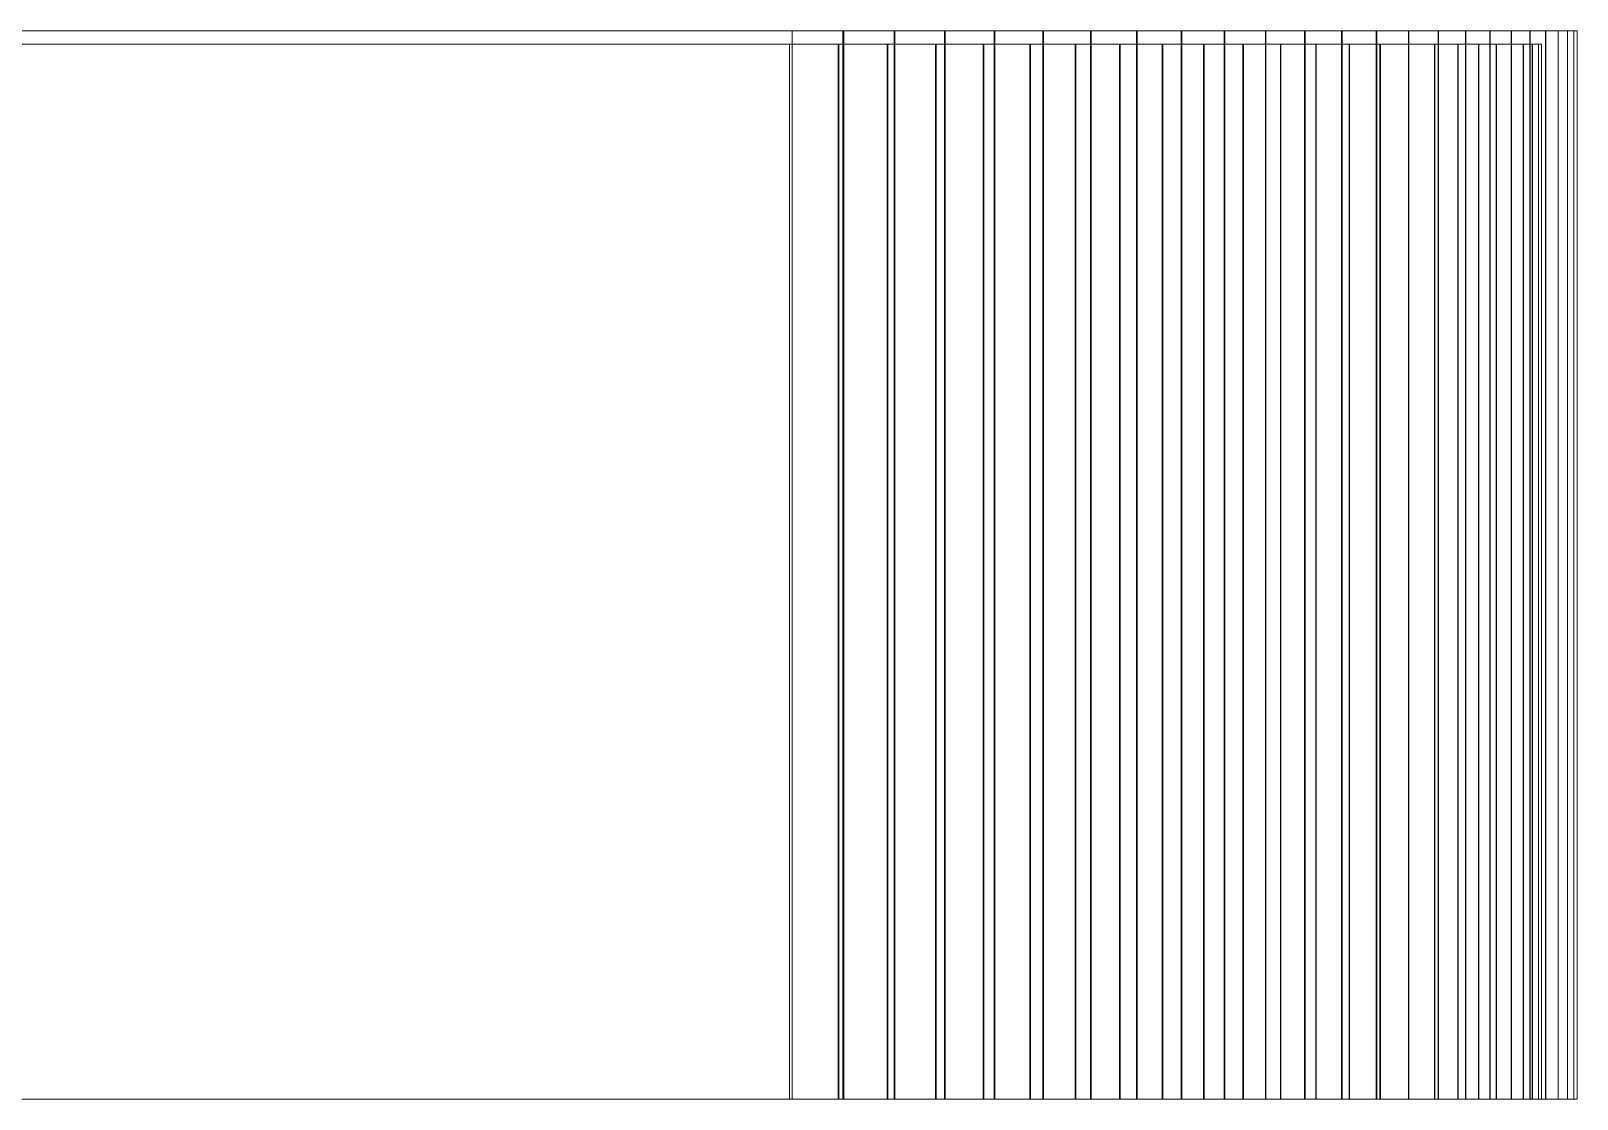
# Model space of a CAD drawing. Header units: millimetres. Extents: x -2500 to 58855, y -53268 to 6837.
# Drawn here: x 26940.8 to 27288.1, y -19970 to -19730 of the extents above; entities that cross this region are included whole.
import ezdxf

# ---------------------------------------------------------------- set-up
doc = ezdxf.new("R2010")
doc.units = ezdxf.units.MM
doc.layers.add('superior_briquetadora', color=7, linetype='Continuous', lineweight=0)

msp = doc.modelspace()

# ---------------------------------------------------------------- linework, layer by layer
at = {"layer": 'superior_briquetadora'}
for p, q in [((25354.68, -19730), (27111.791, -19730)), ((27123.191, -19730), (25376.879, -19730)), ((27111.791, -19730), (27123.358, -19730)), ((27111.791, -19970), (27111.791, -19730)), ((27134.665, -19730), (27123.191, -19730)), ((27123.191, -19970), (27123.191, -19730)), ((27123.358, -19730), (27134.83, -19730)), ((27123.358, -19970), (27123.358, -19730)), ((27146.003, -19730), (27134.665, -19730)), ((27134.665, -19970), (27134.665, -19730)), ((27134.83, -19730), (27146.166, -19730)), ((27134.83, -19970), (27134.83, -19730)), ((27157.161, -19730), (27146.003, -19730)), ((27146.003, -19970), (27146.003, -19730)), ((27146.166, -19730), (27157.321, -19730)), ((27146.166, -19970), (27146.166, -19730)), ((27168.099, -19730), (27157.161, -19730)), ((27157.161, -19970), (27157.161, -19730)), ((27157.321, -19730), (27168.255, -19730)), ((27157.321, -19970), (27157.321, -19730)), ((27178.775, -19730), (27168.099, -19730)), ((27168.099, -19970), (27168.099, -19730)), ((27168.255, -19730), (27178.927, -19730)), ((27168.255, -19970), (27168.255, -19730)), ((27189.149, -19730), (27178.775, -19730)), ((27178.775, -19970), (27178.775, -19730)), ((27178.927, -19730), (27189.296, -19730)), ((27178.927, -19970), (27178.927, -19730)), ((27199.182, -19730), (27189.149, -19730)), ((27189.149, -19970), (27189.149, -19730)), ((27189.296, -19730), (27199.325, -19730)), ((27189.296, -19970), (27189.296, -19730)), ((27208.837, -19730), (27199.182, -19730)), ((27199.182, -19970), (27199.182, -19730)), ((27199.325, -19730), (27208.974, -19730)), ((27199.325, -19970), (27199.325, -19730)), ((27218.078, -19730), (27208.837, -19730)), ((27208.837, -19970), (27208.837, -19730)), ((27208.974, -19730), (27218.208, -19730)), ((27208.974, -19970), (27208.974, -19730)), ((27226.869, -19730), (27218.078, -19730)), ((27218.078, -19970), (27218.078, -19730)), ((27218.208, -19730), (27226.993, -19730)), ((27218.208, -19970), (27218.208, -19730)), ((27235.179, -19730), (27226.869, -19730)), ((27226.869, -19970), (27226.869, -19730)), ((27226.993, -19730), (27235.296, -19730)), ((27226.993, -19970), (27226.993, -19730)), ((27242.976, -19730), (27235.179, -19730)), ((27235.179, -19970), (27235.179, -19730)), ((27235.296, -19730), (27243.085, -19730)), ((27235.296, -19970), (27235.296, -19730)), ((27250.23, -19730), (27242.976, -19730)), ((27242.976, -19970), (27242.976, -19730)), ((27243.085, -19730), (27250.331, -19730)), ((27243.085, -19970), (27243.085, -19730)), ((27256.915, -19730), (27250.23, -19730)), ((27250.23, -19970), (27250.23, -19730)), ((27250.331, -19730), (27257.008, -19730)), ((27250.331, -19970), (27250.331, -19730)), ((27263.006, -19730), (27256.915, -19730)), ((27256.915, -19970), (27256.915, -19730)), ((27257.008, -19730), (27263.089, -19730)), ((27257.008, -19970), (27257.008, -19730)), ((27268.479, -19730), (27263.006, -19730)), ((27263.006, -19970), (27263.006, -19730)), ((27263.089, -19730), (27268.554, -19730)), ((27263.089, -19970), (27263.089, -19730)), ((27273.314, -19730), (27268.479, -19730)), ((27268.479, -19970), (27268.479, -19730)), ((27268.554, -19730), (27273.38, -19730)), ((27268.554, -19970), (27268.554, -19730)), ((27277.494, -19730), (27273.314, -19730)), ((27273.314, -19970), (27273.314, -19730)), ((27273.38, -19730), (27277.55, -19730)), ((27273.38, -19970), (27273.38, -19730)), ((27281.002, -19730), (27277.494, -19730)), ((27277.494, -19970), (27277.494, -19730)), ((27277.55, -19730), (27281.048, -19730)), ((27277.55, -19970), (27277.55, -19730)), ((27283.826, -19730), (27281.002, -19730)), ((27281.002, -19970), (27281.002, -19730)), ((27281.048, -19730), (27283.861, -19730)), ((27281.048, -19970), (27281.048, -19730)), ((27285.954, -19730), (27283.826, -19730)), ((27283.826, -19970), (27283.826, -19730)), ((27283.861, -19730), (27285.979, -19730)), ((27283.861, -19970), (27283.861, -19730)), ((27287.379, -19730), (27285.954, -19730)), ((27285.954, -19970), (27285.954, -19730)), ((27285.979, -19730), (27287.394, -19730)), ((27285.979, -19970), (27285.979, -19730)), ((27288.095, -19730), (27287.379, -19730)), ((27287.379, -19970), (27287.379, -19730)), ((27287.394, -19730), (27288.1, -19730)), ((27287.394, -19970), (27287.394, -19730)), ((27288.1, -19970), (27288.1, -19730)), ((25354.107, -19733), (27111.218, -19733)), ((27122.138, -19733), (25375.827, -19733)), ((27111.218, -19970), (27111.218, -19733)), ((27111.218, -19733), (27122.298, -19733)), ((27122.138, -19970), (27122.138, -19733)), ((27133.129, -19733), (27122.138, -19733)), ((27122.298, -19970), (27122.298, -19733)), ((27122.298, -19733), (27133.288, -19733)), ((27143.989, -19733), (27133.129, -19733)), ((27133.129, -19970), (27133.129, -19733)), ((27133.288, -19970), (27133.288, -19733)), ((27133.288, -19733), (27144.146, -19733)), ((27154.678, -19733), (27143.989, -19733)), ((27143.989, -19970), (27143.989, -19733)), ((27144.146, -19970), (27144.146, -19733)), ((27144.146, -19733), (27154.831, -19733)), ((27165.155, -19733), (27154.678, -19733)), ((27154.678, -19970), (27154.678, -19733)), ((27154.831, -19970), (27154.831, -19733)), ((27154.831, -19733), (27165.305, -19733)), ((27175.381, -19733), (27165.155, -19733)), ((27165.155, -19970), (27165.155, -19733)), ((27165.305, -19970), (27165.305, -19733)), ((27165.305, -19733), (27175.528, -19733)), ((27185.319, -19733), (27175.381, -19733)), ((27175.381, -19970), (27175.381, -19733)), ((27175.528, -19970), (27175.528, -19733)), ((27175.528, -19733), (27185.46, -19733)), ((27194.93, -19733), (27185.319, -19733)), ((27185.319, -19970), (27185.319, -19733)), ((27185.46, -19970), (27185.46, -19733)), ((27185.46, -19733), (27195.066, -19733)), ((27204.178, -19733), (27194.93, -19733)), ((27194.93, -19970), (27194.93, -19733)), ((27195.066, -19970), (27195.066, -19733)), ((27195.066, -19733), (27204.309, -19733)), ((27213.03, -19733), (27204.178, -19733)), ((27204.178, -19970), (27204.178, -19733)), ((27204.309, -19970), (27204.309, -19733)), ((27204.309, -19733), (27213.155, -19733)), ((27221.451, -19733), (27213.03, -19733)), ((27213.03, -19970), (27213.03, -19733)), ((27213.155, -19970), (27213.155, -19733)), ((27213.155, -19733), (27221.57, -19733)), ((27229.411, -19733), (27221.451, -19733)), ((27221.451, -19970), (27221.451, -19733)), ((27221.57, -19970), (27221.57, -19733)), ((27221.57, -19733), (27229.523, -19733)), ((27236.879, -19733), (27229.411, -19733)), ((27229.411, -19970), (27229.411, -19733)), ((27229.523, -19970), (27229.523, -19733)), ((27229.523, -19733), (27236.984, -19733)), ((27243.828, -19733), (27236.879, -19733)), ((27236.879, -19970), (27236.879, -19733)), ((27236.984, -19970), (27236.984, -19733)), ((27236.984, -19733), (27243.925, -19733)), ((27250.232, -19733), (27243.828, -19733)), ((27243.828, -19970), (27243.828, -19733)), ((27243.925, -19970), (27243.925, -19733)), ((27243.925, -19733), (27250.32, -19733)), ((27256.066, -19733), (27250.232, -19733)), ((27250.232, -19970), (27250.232, -19733)), ((27250.32, -19970), (27250.32, -19733)), ((27250.32, -19733), (27256.146, -19733)), ((27261.309, -19733), (27256.066, -19733)), ((27256.066, -19970), (27256.066, -19733)), ((27256.146, -19970), (27256.146, -19733)), ((27256.146, -19733), (27261.38, -19733)), ((27265.941, -19733), (27261.309, -19733)), ((27261.309, -19970), (27261.309, -19733)), ((27261.38, -19970), (27261.38, -19733)), ((27261.38, -19733), (27266.003, -19733)), ((27269.944, -19733), (27265.941, -19733)), ((27265.941, -19970), (27265.941, -19733)), ((27266.003, -19970), (27266.003, -19733)), ((27266.003, -19733), (27269.998, -19733)), ((27273.305, -19733), (27269.944, -19733)), ((27269.944, -19970), (27269.944, -19733)), ((27269.998, -19970), (27269.998, -19733)), ((27269.998, -19733), (27273.349, -19733)), ((27276.009, -19733), (27273.305, -19733)), ((27273.305, -19970), (27273.305, -19733)), ((27273.349, -19970), (27273.349, -19733)), ((27273.349, -19733), (27276.043, -19733)), ((27278.048, -19733), (27276.009, -19733)), ((27276.009, -19970), (27276.009, -19733)), ((27276.043, -19970), (27276.043, -19733)), ((27276.043, -19733), (27278.072, -19733)), ((27279.413, -19733), (27278.048, -19733)), ((27278.048, -19970), (27278.048, -19733)), ((27278.072, -19970), (27278.072, -19733)), ((27278.072, -19733), (27279.427, -19733)), ((27280.099, -19733), (27279.413, -19733)), ((27279.413, -19970), (27279.413, -19733)), ((27279.427, -19970), (27279.427, -19733)), ((27279.427, -19733), (27280.104, -19733)), ((27280.104, -19970), (27280.104, -19733)), ((25354.107, -19970), (27111.218, -19970)), ((25354.68, -19970), (27111.791, -19970)), ((27122.138, -19970), (25375.827, -19970)), ((27123.191, -19970), (25376.879, -19970)), ((27111.218, -19970), (27122.298, -19970)), ((27111.791, -19970), (27123.358, -19970)), ((27133.129, -19970), (27122.138, -19970)), ((27122.298, -19970), (27133.288, -19970)), ((27134.665, -19970), (27123.191, -19970)), ((27123.358, -19970), (27134.83, -19970)), ((27143.989, -19970), (27133.129, -19970)), ((27133.288, -19970), (27144.146, -19970)), ((27146.003, -19970), (27134.665, -19970)), ((27134.83, -19970), (27146.166, -19970)), ((27154.678, -19970), (27143.989, -19970)), ((27144.146, -19970), (27154.831, -19970)), ((27157.161, -19970), (27146.003, -19970)), ((27146.166, -19970), (27157.321, -19970)), ((27165.155, -19970), (27154.678, -19970)), ((27154.831, -19970), (27165.305, -19970)), ((27168.099, -19970), (27157.161, -19970)), ((27157.321, -19970), (27168.255, -19970)), ((27175.381, -19970), (27165.155, -19970)), ((27165.305, -19970), (27175.528, -19970)), ((27178.775, -19970), (27168.099, -19970)), ((27168.255, -19970), (27178.927, -19970)), ((27185.319, -19970), (27175.381, -19970)), ((27175.528, -19970), (27185.46, -19970)), ((27189.149, -19970), (27178.775, -19970)), ((27178.927, -19970), (27189.296, -19970)), ((27194.93, -19970), (27185.319, -19970)), ((27185.46, -19970), (27195.066, -19970)), ((27199.182, -19970), (27189.149, -19970)), ((27189.296, -19970), (27199.325, -19970)), ((27204.178, -19970), (27194.93, -19970)), ((27195.066, -19970), (27204.309, -19970)), ((27208.837, -19970), (27199.182, -19970)), ((27199.325, -19970), (27208.974, -19970)), ((27213.03, -19970), (27204.178, -19970)), ((27204.309, -19970), (27213.155, -19970)), ((27218.078, -19970), (27208.837, -19970)), ((27208.974, -19970), (27218.208, -19970)), ((27221.451, -19970), (27213.03, -19970)), ((27213.155, -19970), (27221.57, -19970)), ((27226.869, -19970), (27218.078, -19970)), ((27218.208, -19970), (27226.993, -19970)), ((27229.411, -19970), (27221.451, -19970)), ((27221.57, -19970), (27229.523, -19970)), ((27235.179, -19970), (27226.869, -19970)), ((27226.993, -19970), (27235.296, -19970)), ((27236.879, -19970), (27229.411, -19970)), ((27229.523, -19970), (27236.984, -19970)), ((27242.976, -19970), (27235.179, -19970)), ((27235.296, -19970), (27243.085, -19970)), ((27243.828, -19970), (27236.879, -19970)), ((27236.984, -19970), (27243.925, -19970)), ((27250.23, -19970), (27242.976, -19970)), ((27243.085, -19970), (27250.331, -19970)), ((27250.232, -19970), (27243.828, -19970)), ((27243.925, -19970), (27250.32, -19970)), ((27256.915, -19970), (27250.23, -19970)), ((27256.066, -19970), (27250.232, -19970)), ((27250.32, -19970), (27256.146, -19970)), ((27250.331, -19970), (27257.008, -19970)), ((27261.309, -19970), (27256.066, -19970)), ((27256.146, -19970), (27261.38, -19970)), ((27263.006, -19970), (27256.915, -19970)), ((27257.008, -19970), (27263.089, -19970)), ((27265.941, -19970), (27261.309, -19970)), ((27261.38, -19970), (27266.003, -19970)), ((27268.479, -19970), (27263.006, -19970)), ((27263.089, -19970), (27268.554, -19970)), ((27269.944, -19970), (27265.941, -19970)), ((27266.003, -19970), (27269.998, -19970)), ((27273.314, -19970), (27268.479, -19970)), ((27268.554, -19970), (27273.38, -19970)), ((27273.305, -19970), (27269.944, -19970)), ((27269.998, -19970), (27273.349, -19970)), ((27276.009, -19970), (27273.305, -19970)), ((27277.494, -19970), (27273.314, -19970)), ((27273.349, -19970), (27276.043, -19970)), ((27273.38, -19970), (27277.55, -19970)), ((27278.048, -19970), (27276.009, -19970)), ((27276.043, -19970), (27278.072, -19970)), ((27281.002, -19970), (27277.494, -19970)), ((27277.55, -19970), (27281.048, -19970)), ((27279.413, -19970), (27278.048, -19970)), ((27278.072, -19970), (27279.427, -19970)), ((27280.099, -19970), (27279.413, -19970)), ((27279.427, -19970), (27280.104, -19970)), ((27283.826, -19970), (27281.002, -19970)), ((27281.048, -19970), (27283.861, -19970)), ((27285.954, -19970), (27283.826, -19970)), ((27283.861, -19970), (27285.979, -19970)), ((27287.379, -19970), (27285.954, -19970)), ((27285.979, -19970), (27287.394, -19970)), ((27288.095, -19970), (27287.379, -19970)), ((27287.394, -19970), (27288.1, -19970))]:
    msp.add_line(p, q, dxfattribs=at)

doc.saveas('drawing.dxf')
